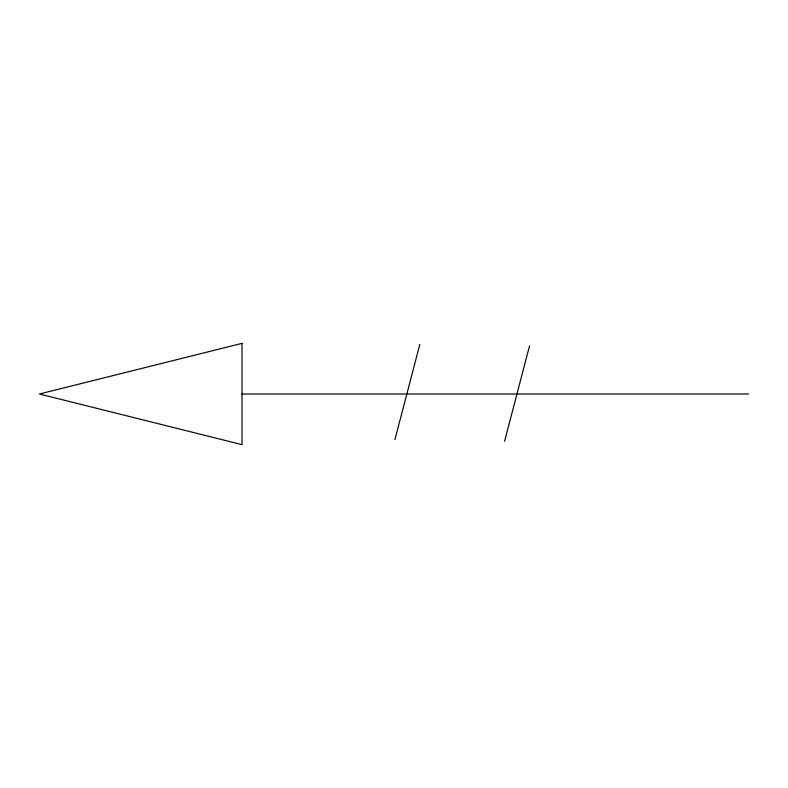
<?xml version="1.0" encoding="UTF-8"?>
<svg xmlns="http://www.w3.org/2000/svg" width="788" height="788" viewBox="0 0 788 788"><rect width="100%" height="100%" fill="white"/><g stroke="black" fill="none" stroke-linecap="round" stroke-linejoin="round"><path stroke-width="1.18" d="M394.886 439.714L419.846 344.366M504.566 441.28L529.536 345.932M242.024 394L748.6 394M242.024 343.341L39.4 394L242.024 444.659L242.024 343.341"/></g></svg>
